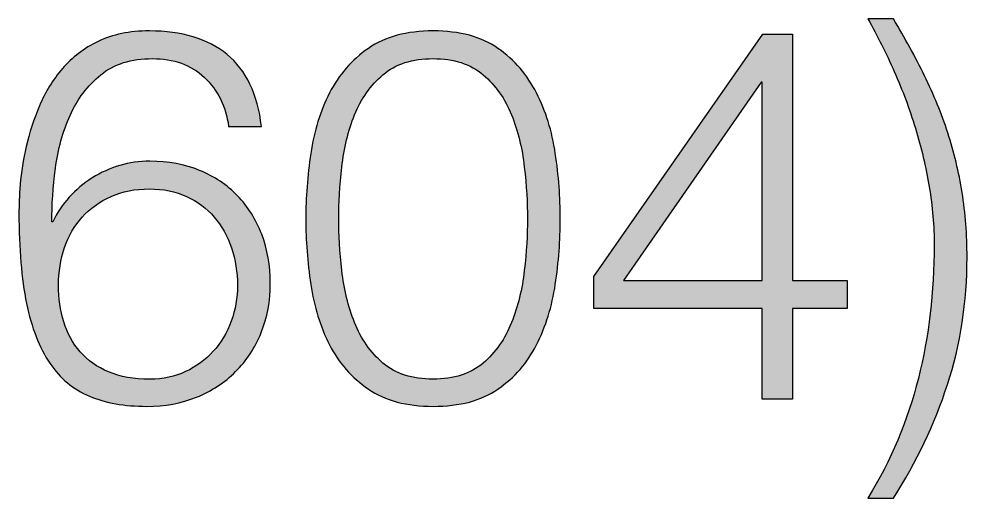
# Paper-space layout 'A2 (portrait)' of a CAD drawing. Extents: x 0 to 396, y 0 to 564.
# Drawn here: x 282.7 to 287.635, y 30.232 to 32.726 of the extents above; entities that cross this region are included whole.
import ezdxf
from ezdxf.enums import TextEntityAlignment as Align

# ---------------------------------------------------------------- set-up
doc = ezdxf.new("R2010")
doc.units = 0
doc.layers.get('0').update_dxf_attribs({"linetype": 'CONTINUOUS'})
doc.layers.get('Defpoints').update_dxf_attribs({"linetype": 'CONTINUOUS'})
doc.layers.add('JPP_Mask', color=7, linetype='CONTINUOUS')
doc.styles.add('JPP', font='arial.ttf')

# ---------------------------------------------------------------- blocks, each defined once
blk = doc.blocks.new('A2mask (portrait)')
at = {"true_color": 0x004a91}
h = blk.add_hatch(color=154, dxfattribs=at)
edge = h.paths.add_edge_path()
edge.add_spline(control_points=[(287.6348, 31.4854), (287.6348, 31.603), (287.6262, 31.7154), (287.6093, 31.822)], knot_values=[2, 2, 2, 2, 3, 3, 3, 3], degree=3, periodic=0)
edge.add_spline(control_points=[(287.6093, 31.822), (287.5921, 31.9287), (287.5672, 32.0325), (287.5344, 32.1329)], knot_values=[1, 1, 1, 1, 2, 2, 2, 2], degree=3, periodic=0)
edge.add_spline(control_points=[(287.5344, 32.1329), (287.502, 32.2333), (287.4615, 32.3323), (287.4138, 32.4301)], knot_values=[0, 0, 0, 0, 1, 1, 1, 1], degree=3, periodic=0)
edge.add_spline(control_points=[(287.4138, 32.4301), (287.3658, 32.5278), (287.3121, 32.6266), (287.2521, 32.726)], knot_values=[13, 13, 13, 13, 14, 14, 14, 14], degree=3, periodic=0)
edge.add_spline(control_points=[(287.2521, 32.726), (287.2521, 32.726), (287.1193, 32.726), (287.1193, 32.726), (287.168, 32.6392), (287.2137, 32.5477), (287.2564, 32.4519)], knot_values=[11, 11, 11, 11, 12, 12, 12, 13, 13, 13, 13], degree=3, periodic=0)
edge.add_spline(control_points=[(287.2564, 32.4519), (287.2988, 32.3559), (287.3356, 32.2578), (287.3661, 32.1574)], knot_values=[10, 10, 10, 10, 11, 11, 11, 11], degree=3, periodic=0)
edge.add_spline(control_points=[(287.3661, 32.1574), (287.3969, 32.057), (287.4211, 31.9549), (287.4383, 31.8519)], knot_values=[9, 9, 9, 9, 10, 10, 10, 10], degree=3, periodic=0)
edge.add_spline(control_points=[(287.4383, 31.8519), (287.4552, 31.7488), (287.4639, 31.6474), (287.4639, 31.548)], knot_values=[8, 8, 8, 8, 9, 9, 9, 9], degree=3, periodic=0)
edge.add_spline(control_points=[(287.4639, 31.548), (287.4639, 31.3055), (287.4364, 31.0742), (287.3814, 30.8545)], knot_values=[7, 7, 7, 7, 8, 8, 8, 8], degree=3, periodic=0)
edge.add_spline(control_points=[(287.3814, 30.8545), (287.326, 30.6345), (287.2385, 30.4267), (287.1193, 30.2316)], knot_values=[6, 6, 6, 6, 7, 7, 7, 7], degree=3, periodic=0)
edge.add_spline(control_points=[(287.1193, 30.2316), (287.1193, 30.2316), (287.2521, 30.2316), (287.2521, 30.2316), (287.3717, 30.4178), (287.4652, 30.6149), (287.5331, 30.823), (287.601, 31.0311), (287.6348, 31.2521), (287.6348, 31.4854)], knot_values=[3, 3, 3, 3, 4, 4, 4, 5, 5, 5, 6, 6, 6, 6], degree=3, periodic=0)
h = blk.add_hatch(color=154, dxfattribs=at)
edge = h.paths.add_edge_path()
edge.add_spline(control_points=[(283.9638, 31.605), (283.934, 31.6826), (283.8919, 31.7498), (283.8376, 31.8058), (283.7832, 31.8618), (283.7176, 31.9059), (283.6407, 31.9374)], knot_values=[9, 9, 9, 9, 10, 10, 10, 11, 11, 11, 11], degree=3, periodic=0)
edge.add_spline(control_points=[(283.6407, 31.9374), (283.5639, 31.9692), (283.4774, 31.9851), (283.3816, 31.9851)], knot_values=[8, 8, 8, 8, 9, 9, 9, 9], degree=3, periodic=0)
edge.add_spline(control_points=[(283.3816, 31.9851), (283.2729, 31.9851), (283.1729, 31.9559), (283.0817, 31.8979)], knot_values=[7, 7, 7, 7, 8, 8, 8, 8], degree=3, periodic=0)
edge.add_spline(control_points=[(283.0817, 31.8979), (282.9903, 31.8403), (282.922, 31.7641), (282.8766, 31.67)], knot_values=[6, 6, 6, 6, 7, 7, 7, 7], degree=3, periodic=0)
edge.add_spline(control_points=[(282.8713, 31.67), (282.8713, 31.7568), (282.8776, 31.8496), (282.8902, 31.9483), (282.9028, 32.047), (282.9283, 32.1388), (282.9661, 32.2236)], knot_values=[3, 3, 3, 3, 4, 4, 4, 5, 5, 5, 5], degree=3, periodic=0)
edge.add_spline(control_points=[(282.9661, 32.2236), (283.0042, 32.3088), (283.0576, 32.3794), (283.1265, 32.4354)], knot_values=[2, 2, 2, 2, 3, 3, 3, 3], degree=3, periodic=0)
edge.add_spline(control_points=[(283.1265, 32.4354), (283.1951, 32.4917), (283.2849, 32.5195), (283.3952, 32.5195), (283.5055, 32.5195), (283.5957, 32.4871), (283.6652, 32.4218)], knot_values=[0, 0, 0, 0, 1, 1, 1, 2, 2, 2, 2], degree=3, periodic=0)
edge.add_spline(control_points=[(283.6652, 32.4218), (283.7348, 32.3568), (283.7769, 32.2717), (283.7915, 32.1667)], knot_values=[29, 29, 29, 29, 30, 30, 30, 30], degree=3, periodic=0)
edge.add_spline(control_points=[(283.7915, 32.1667), (283.7915, 32.1667), (283.9625, 32.1667), (283.9625, 32.1667), (283.9426, 32.335), (283.8829, 32.4599), (283.7832, 32.5414)], knot_values=[27, 27, 27, 27, 28, 28, 28, 29, 29, 29, 29], degree=3, periodic=0)
edge.add_spline(control_points=[(283.7832, 32.5414), (283.6838, 32.6229), (283.5489, 32.6637), (283.379, 32.6637)], knot_values=[26, 26, 26, 26, 27, 27, 27, 27], degree=3, periodic=0)
edge.add_spline(control_points=[(283.379, 32.6637), (283.2756, 32.6637), (283.1871, 32.6455), (283.1129, 32.6093)], knot_values=[25, 25, 25, 25, 26, 26, 26, 26], degree=3, periodic=0)
edge.add_spline(control_points=[(283.1129, 32.6093), (283.0387, 32.5729), (282.9767, 32.5258), (282.927, 32.4682)], knot_values=[24, 24, 24, 24, 25, 25, 25, 25], degree=3, periodic=0)
edge.add_spline(control_points=[(282.927, 32.4682), (282.877, 32.4102), (282.8372, 32.3456), (282.8074, 32.274), (282.7776, 32.2024), (282.7547, 32.1319), (282.7381, 32.0623)], knot_values=[22, 22, 22, 22, 23, 23, 23, 24, 24, 24, 24], degree=3, periodic=0)
edge.add_spline(control_points=[(282.7381, 32.0623), (282.7219, 31.9927), (282.7116, 31.9271), (282.707, 31.8655), (282.7023, 31.8038), (282.7004, 31.7541), (282.7004, 31.7163)], knot_values=[20, 20, 20, 20, 21, 21, 21, 22, 22, 22, 22], degree=3, periodic=0)
edge.add_spline(control_points=[(282.7004, 31.7163), (282.7004, 31.5298), (282.7133, 31.3727), (282.7395, 31.2452)], knot_values=[19, 19, 19, 19, 20, 20, 20, 20], degree=3, periodic=0)
edge.add_spline(control_points=[(282.7395, 31.2452), (282.766, 31.1176), (282.8061, 31.0142), (282.8604, 30.9344)], knot_values=[18, 18, 18, 18, 19, 19, 19, 19], degree=3, periodic=0)
edge.add_spline(control_points=[(282.8604, 30.9344), (282.9147, 30.8548), (282.9833, 30.7975), (283.0668, 30.7621)], knot_values=[17, 17, 17, 17, 18, 18, 18, 18], degree=3, periodic=0)
edge.add_spline(control_points=[(283.0668, 30.7621), (283.15, 30.7269), (283.2494, 30.709), (283.3654, 30.709)], knot_values=[16, 16, 16, 16, 17, 17, 17, 17], degree=3, periodic=0)
edge.add_spline(control_points=[(283.3654, 30.709), (283.4595, 30.709), (283.5456, 30.7249), (283.6245, 30.7568)], knot_values=[15, 15, 15, 15, 16, 16, 16, 16], degree=3, periodic=0)
edge.add_spline(control_points=[(283.6245, 30.7568), (283.7034, 30.7882), (283.771, 30.8326), (283.8279, 30.8896), (283.8849, 30.9466), (283.9293, 31.0145), (283.9611, 31.0931)], knot_values=[13, 13, 13, 13, 14, 14, 14, 15, 15, 15, 15], degree=3, periodic=0)
edge.add_spline(control_points=[(283.9611, 31.0931), (283.9926, 31.1719), (284.0085, 31.2574), (284.0085, 31.3499)], knot_values=[12, 12, 12, 12, 13, 13, 13, 13], degree=3, periodic=0)
edge.add_spline(control_points=[(284.0085, 31.3499), (284.0085, 31.442), (283.9936, 31.5271), (283.9638, 31.605)], knot_values=[11, 11, 11, 11, 12, 12, 12, 12], degree=3, periodic=0)
edge = h.paths.add_edge_path(flags=16)
edge.add_spline(control_points=[(282.9376, 31.5358), (282.9585, 31.5964), (282.9893, 31.6491), (283.0301, 31.6945)], knot_values=[1, 1, 1, 1, 2, 2, 2, 2], degree=3, periodic=0)
edge.add_spline(control_points=[(283.0301, 31.6945), (283.0708, 31.7395), (283.1205, 31.7753), (283.1795, 31.8018)], knot_values=[0, 0, 0, 0, 1, 1, 1, 1], degree=3, periodic=0)
edge.add_spline(control_points=[(283.1795, 31.8018), (283.2381, 31.828), (283.3047, 31.8409), (283.379, 31.8409)], knot_values=[15, 15, 15, 15, 16, 16, 16, 16], degree=3, periodic=0)
edge.add_spline(control_points=[(283.379, 31.8409), (283.4512, 31.8409), (283.5158, 31.828), (283.5728, 31.8018)], knot_values=[14, 14, 14, 14, 15, 15, 15, 15], degree=3, periodic=0)
edge.add_spline(control_points=[(283.5728, 31.8018), (283.6298, 31.7753), (283.6778, 31.7395), (283.7169, 31.6945)], knot_values=[13, 13, 13, 13, 14, 14, 14, 14], degree=3, periodic=0)
edge.add_spline(control_points=[(283.7169, 31.6945), (283.7557, 31.6491), (283.7855, 31.5957), (283.8064, 31.5344)], knot_values=[12, 12, 12, 12, 13, 13, 13, 13], degree=3, periodic=0)
edge.add_spline(control_points=[(283.8064, 31.5344), (283.8273, 31.4728), (283.8376, 31.4075), (283.8376, 31.3389)], knot_values=[11, 11, 11, 11, 12, 12, 12, 12], degree=3, periodic=0)
edge.add_spline(control_points=[(283.8376, 31.3389), (283.8376, 31.2737), (283.8266, 31.2114), (283.8051, 31.1517)], knot_values=[10, 10, 10, 10, 11, 11, 11, 11], degree=3, periodic=0)
edge.add_spline(control_points=[(283.8051, 31.1517), (283.7832, 31.0918), (283.7521, 31.0397), (283.7113, 30.9957)], knot_values=[9, 9, 9, 9, 10, 10, 10, 10], degree=3, periodic=0)
edge.add_spline(control_points=[(283.7113, 30.9957), (283.6706, 30.9513), (283.6228, 30.9158), (283.5675, 30.8896), (283.5122, 30.8635), (283.4502, 30.8502), (283.3816, 30.8502)], knot_values=[7, 7, 7, 7, 8, 8, 8, 9, 9, 9, 9], degree=3, periodic=0)
edge.add_spline(control_points=[(283.3816, 30.8502), (283.2984, 30.8502), (283.2269, 30.8628), (283.1672, 30.8883)], knot_values=[6, 6, 6, 6, 7, 7, 7, 7], degree=3, periodic=0)
edge.add_spline(control_points=[(283.1672, 30.8883), (283.1073, 30.9135), (283.0582, 30.9483), (283.0191, 30.9927)], knot_values=[5, 5, 5, 5, 6, 6, 6, 6], degree=3, periodic=0)
edge.add_spline(control_points=[(283.0191, 30.9927), (282.9803, 31.0371), (282.9519, 31.0891), (282.9336, 31.1487)], knot_values=[4, 4, 4, 4, 5, 5, 5, 5], degree=3, periodic=0)
edge.add_spline(control_points=[(282.9336, 31.1487), (282.9157, 31.2087), (282.9065, 31.272), (282.9065, 31.3389)], knot_values=[3, 3, 3, 3, 4, 4, 4, 4], degree=3, periodic=0)
edge.add_spline(control_points=[(282.9065, 31.3389), (282.9065, 31.4095), (282.9171, 31.4751), (282.9376, 31.5358)], knot_values=[2, 2, 2, 2, 3, 3, 3, 3], degree=3, periodic=0)
h = blk.add_hatch(color=154, dxfattribs=at)
edge = h.paths.add_edge_path()
edge.add_spline(control_points=[(285.1934, 32.5726), (285.1076, 32.6332), (284.995, 32.6637), (284.8555, 32.6637)], knot_values=[15, 15, 15, 15, 16, 16, 16, 16], degree=3, periodic=0)
edge.add_spline(control_points=[(284.8555, 32.6637), (284.718, 32.6637), (284.606, 32.6332), (284.5191, 32.5726)], knot_values=[14, 14, 14, 14, 15, 15, 15, 15], degree=3, periodic=0)
edge.add_spline(control_points=[(284.5191, 32.5726), (284.432, 32.5119), (284.3647, 32.4347), (284.3167, 32.3406), (284.2686, 32.2465), (284.2362, 32.1415), (284.2189, 32.0255)], knot_values=[12, 12, 12, 12, 13, 13, 13, 14, 14, 14, 14], degree=3, periodic=0)
edge.add_spline(control_points=[(284.2189, 32.0255), (284.2017, 31.9099), (284.1934, 31.7959), (284.1934, 31.6835)], knot_values=[11, 11, 11, 11, 12, 12, 12, 12], degree=3, periodic=0)
edge.add_spline(control_points=[(284.1934, 31.6835), (284.1934, 31.5732), (284.2017, 31.4602), (284.2189, 31.3442)], knot_values=[10, 10, 10, 10, 11, 11, 11, 11], degree=3, periodic=0)
edge.add_spline(control_points=[(284.2189, 31.3442), (284.2362, 31.2286), (284.2686, 31.1236), (284.3167, 31.0295), (284.3647, 30.9354), (284.432, 30.8585), (284.5191, 30.7988)], knot_values=[8, 8, 8, 8, 9, 9, 9, 10, 10, 10, 10], degree=3, periodic=0)
edge.add_spline(control_points=[(284.5191, 30.7988), (284.606, 30.7389), (284.718, 30.709), (284.8555, 30.709)], knot_values=[7, 7, 7, 7, 8, 8, 8, 8], degree=3, periodic=0)
edge.add_spline(control_points=[(284.8555, 30.709), (284.995, 30.709), (285.1076, 30.7389), (285.1934, 30.7988)], knot_values=[6, 6, 6, 6, 7, 7, 7, 7], degree=3, periodic=0)
edge.add_spline(control_points=[(285.1934, 30.7988), (285.2796, 30.8585), (285.3465, 30.9354), (285.3942, 31.0295)], knot_values=[5, 5, 5, 5, 6, 6, 6, 6], degree=3, periodic=0)
edge.add_spline(control_points=[(285.3942, 31.0295), (285.4423, 31.1236), (285.4748, 31.2286), (285.492, 31.3442)], knot_values=[4, 4, 4, 4, 5, 5, 5, 5], degree=3, periodic=0)
edge.add_spline(control_points=[(285.492, 31.3442), (285.5092, 31.4602), (285.5178, 31.5742), (285.5178, 31.6862)], knot_values=[3, 3, 3, 3, 4, 4, 4, 4], degree=3, periodic=0)
edge.add_spline(control_points=[(285.5178, 31.6862), (285.5178, 31.7965), (285.5092, 31.9099), (285.492, 32.0255)], knot_values=[2, 2, 2, 2, 3, 3, 3, 3], degree=3, periodic=0)
edge.add_spline(control_points=[(285.492, 32.0255), (285.4748, 32.1415), (285.4423, 32.2465), (285.3942, 32.3406)], knot_values=[1, 1, 1, 1, 2, 2, 2, 2], degree=3, periodic=0)
edge.add_spline(control_points=[(285.3942, 32.3406), (285.3465, 32.4347), (285.2796, 32.5119), (285.1934, 32.5726)], knot_values=[0, 0, 0, 0, 1, 1, 1, 1], degree=3, periodic=0)
edge = h.paths.add_edge_path(flags=16)
edge.add_spline(control_points=[(284.8555, 32.5195), (284.9641, 32.5195), (285.051, 32.4917), (285.1162, 32.4354)], knot_values=[14, 14, 14, 14, 15, 15, 15, 15], degree=3, periodic=0)
edge.add_spline(control_points=[(285.1162, 32.4354), (285.1812, 32.3794), (285.2306, 32.3098), (285.264, 32.2266)], knot_values=[13, 13, 13, 13, 14, 14, 14, 14], degree=3, periodic=0)
edge.add_spline(control_points=[(285.264, 32.2266), (285.2975, 32.1431), (285.3197, 32.0527), (285.3306, 31.9549)], knot_values=[12, 12, 12, 12, 13, 13, 13, 13], degree=3, periodic=0)
edge.add_spline(control_points=[(285.3306, 31.9549), (285.3416, 31.8575), (285.3469, 31.7677), (285.3469, 31.6862)], knot_values=[11, 11, 11, 11, 12, 12, 12, 12], degree=3, periodic=0)
edge.add_spline(control_points=[(285.3469, 31.6862), (285.3469, 31.603), (285.3416, 31.5129), (285.3306, 31.4161), (285.3197, 31.3194), (285.2975, 31.2289), (285.264, 31.1448), (285.2306, 31.0606), (285.1812, 30.9904), (285.1162, 30.9344)], knot_values=[8, 8, 8, 8, 9, 9, 9, 10, 10, 10, 11, 11, 11, 11], degree=3, periodic=0)
edge.add_spline(control_points=[(285.1162, 30.9344), (285.051, 30.8784), (284.9641, 30.8502), (284.8555, 30.8502)], knot_values=[7, 7, 7, 7, 8, 8, 8, 8], degree=3, periodic=0)
edge.add_spline(control_points=[(284.8555, 30.8502), (284.7471, 30.8502), (284.6603, 30.8784), (284.595, 30.9344), (284.5297, 30.9904), (284.4804, 31.0606), (284.4469, 31.1448), (284.4134, 31.2289), (284.3916, 31.3194), (284.3806, 31.4161), (284.3697, 31.5129), (284.3644, 31.603), (284.3644, 31.6862)], knot_values=[3, 3, 3, 3, 4, 4, 4, 5, 5, 5, 6, 6, 6, 7, 7, 7, 7], degree=3, periodic=0)
edge.add_spline(control_points=[(284.3644, 31.6862), (284.3644, 31.7677), (284.3697, 31.8575), (284.3806, 31.9549)], knot_values=[2, 2, 2, 2, 3, 3, 3, 3], degree=3, periodic=0)
edge.add_spline(control_points=[(284.3806, 31.9549), (284.3916, 32.0527), (284.4134, 32.1431), (284.4469, 32.2266)], knot_values=[1, 1, 1, 1, 2, 2, 2, 2], degree=3, periodic=0)
edge.add_spline(control_points=[(284.4469, 32.2266), (284.4804, 32.3098), (284.5297, 32.3794), (284.595, 32.4354)], knot_values=[0, 0, 0, 0, 1, 1, 1, 1], degree=3, periodic=0)
edge.add_spline(control_points=[(284.595, 32.4354), (284.6603, 32.4917), (284.7471, 32.5195), (284.8555, 32.5195)], knot_values=[15, 15, 15, 15, 16, 16, 16, 16], degree=3, periodic=0)
h = blk.add_hatch(color=154, dxfattribs=at)
h.paths.add_polyline_path([(286.7259, 31.2193), (287.0109, 31.2193), (287.0109, 31.3635), (286.7259, 31.3635), (286.7259, 32.6471), (286.5712, 32.6471), (285.6918, 31.385), (285.6918, 31.2193), (286.5685, 31.2193), (286.5685, 30.7471), (286.7259, 30.7471)])
h.paths.add_polyline_path([(286.5685, 31.3635), (285.8465, 31.3635), (286.5629, 32.3976), (286.5685, 32.3976)], flags=16)
at = {"layer": 'Defpoints', "color": 154, "true_color": 0x004a91}
for points in [[(286.5712, 32.6471), (286.7259, 32.6471), (286.7259, 31.3635), (287.0109, 31.3635), (287.0109, 31.2193), (286.7259, 31.2193), (286.7259, 30.7471), (286.5685, 30.7471), (286.5685, 31.2193), (285.6918, 31.2193), (285.6918, 31.385), (286.5712, 32.6471)], [(286.5685, 32.3976), (286.5629, 32.3976), (285.8465, 31.3635), (286.5685, 31.3635), (286.5685, 32.3976)]]:
    blk.add_lwpolyline(points, dxfattribs=at)
for points, knots in [([(287.4138, 32.4301), (287.4615, 32.3323), (287.502, 32.2333), (287.5344, 32.1329), (287.5672, 32.0325), (287.5921, 31.9287), (287.6093, 31.822), (287.6262, 31.7154), (287.6348, 31.603), (287.6348, 31.4854), (287.6348, 31.2521), (287.601, 31.0311), (287.5331, 30.823), (287.4652, 30.6149), (287.3717, 30.4178), (287.2521, 30.2316), (287.2521, 30.2316), (287.1193, 30.2316), (287.1193, 30.2316), (287.2385, 30.4267), (287.326, 30.6345), (287.3814, 30.8545), (287.4364, 31.0742), (287.4639, 31.3055), (287.4639, 31.548), (287.4639, 31.6474), (287.4552, 31.7488), (287.4383, 31.8519), (287.4211, 31.9549), (287.3969, 32.057), (287.3661, 32.1574), (287.3356, 32.2578), (287.2988, 32.3559), (287.2564, 32.4519), (287.2137, 32.5477), (287.168, 32.6392), (287.1193, 32.726), (287.1193, 32.726), (287.2521, 32.726), (287.2521, 32.726), (287.3121, 32.6266), (287.3658, 32.5278), (287.4138, 32.4301)], [0, 0, 0, 0, 1, 1, 1, 2, 2, 2, 3, 3, 3, 4, 4, 4, 5, 5, 5, 6, 6, 6, 7, 7, 7, 8, 8, 8, 9, 9, 9, 10, 10, 10, 11, 11, 11, 12, 12, 12, 13, 13, 13, 14, 14, 14, 14]), ([(283.6652, 32.4218), (283.5957, 32.4871), (283.5055, 32.5195), (283.3952, 32.5195), (283.2849, 32.5195), (283.1951, 32.4917), (283.1265, 32.4354), (283.0576, 32.3794), (283.0042, 32.3088), (282.9661, 32.2236), (282.9283, 32.1388), (282.9028, 32.047), (282.8902, 31.9483), (282.8776, 31.8496), (282.8713, 31.7568), (282.8713, 31.67), (282.8713, 31.67), (282.8766, 31.67), (282.8766, 31.67), (282.922, 31.7641), (282.9903, 31.8403), (283.0817, 31.8979), (283.1729, 31.9559), (283.2729, 31.9851), (283.3816, 31.9851), (283.4774, 31.9851), (283.5639, 31.9692), (283.6407, 31.9374), (283.7176, 31.9059), (283.7832, 31.8618), (283.8376, 31.8058), (283.8919, 31.7498), (283.934, 31.6826), (283.9638, 31.605), (283.9936, 31.5271), (284.0085, 31.442), (284.0085, 31.3499), (284.0085, 31.2574), (283.9926, 31.1719), (283.9611, 31.0931), (283.9293, 31.0145), (283.8849, 30.9466), (283.8279, 30.8896), (283.771, 30.8326), (283.7034, 30.7882), (283.6245, 30.7568), (283.5456, 30.7249), (283.4595, 30.709), (283.3654, 30.709), (283.2494, 30.709), (283.15, 30.7269), (283.0668, 30.7621), (282.9833, 30.7975), (282.9147, 30.8548), (282.8604, 30.9344), (282.8061, 31.0142), (282.766, 31.1176), (282.7395, 31.2452), (282.7133, 31.3727), (282.7004, 31.5298), (282.7004, 31.7163), (282.7004, 31.7541), (282.7023, 31.8038), (282.707, 31.8655), (282.7116, 31.9271), (282.7219, 31.9927), (282.7381, 32.0623), (282.7547, 32.1319), (282.7776, 32.2024), (282.8074, 32.274), (282.8372, 32.3456), (282.877, 32.4102), (282.927, 32.4682), (282.9767, 32.5258), (283.0387, 32.5729), (283.1129, 32.6093), (283.1871, 32.6455), (283.2756, 32.6637), (283.379, 32.6637), (283.5489, 32.6637), (283.6838, 32.6229), (283.7832, 32.5414), (283.8829, 32.4599), (283.9426, 32.335), (283.9625, 32.1667), (283.9625, 32.1667), (283.7915, 32.1667), (283.7915, 32.1667), (283.7769, 32.2717), (283.7348, 32.3568), (283.6652, 32.4218)], [0, 0, 0, 0, 1, 1, 1, 2, 2, 2, 3, 3, 3, 4, 4, 4, 5, 5, 5, 6, 6, 6, 7, 7, 7, 8, 8, 8, 9, 9, 9, 10, 10, 10, 11, 11, 11, 12, 12, 12, 13, 13, 13, 14, 14, 14, 15, 15, 15, 16, 16, 16, 17, 17, 17, 18, 18, 18, 19, 19, 19, 20, 20, 20, 21, 21, 21, 22, 22, 22, 23, 23, 23, 24, 24, 24, 25, 25, 25, 26, 26, 26, 27, 27, 27, 28, 28, 28, 29, 29, 29, 30, 30, 30, 30]), ([(285.1934, 32.5726), (285.2796, 32.5119), (285.3465, 32.4347), (285.3942, 32.3406), (285.4423, 32.2465), (285.4748, 32.1415), (285.492, 32.0255), (285.5092, 31.9099), (285.5178, 31.7965), (285.5178, 31.6862), (285.5178, 31.5742), (285.5092, 31.4602), (285.492, 31.3442), (285.4748, 31.2286), (285.4423, 31.1236), (285.3942, 31.0295), (285.3465, 30.9354), (285.2796, 30.8585), (285.1934, 30.7988), (285.1076, 30.7389), (284.995, 30.709), (284.8555, 30.709), (284.718, 30.709), (284.606, 30.7389), (284.5191, 30.7988), (284.432, 30.8585), (284.3647, 30.9354), (284.3167, 31.0295), (284.2686, 31.1236), (284.2362, 31.2286), (284.2189, 31.3442), (284.2017, 31.4602), (284.1934, 31.5732), (284.1934, 31.6835), (284.1934, 31.7959), (284.2017, 31.9099), (284.2189, 32.0255), (284.2362, 32.1415), (284.2686, 32.2465), (284.3167, 32.3406), (284.3647, 32.4347), (284.432, 32.5119), (284.5191, 32.5726), (284.606, 32.6332), (284.718, 32.6637), (284.8555, 32.6637), (284.995, 32.6637), (285.1076, 32.6332), (285.1934, 32.5726)], [0, 0, 0, 0, 1, 1, 1, 2, 2, 2, 3, 3, 3, 4, 4, 4, 5, 5, 5, 6, 6, 6, 7, 7, 7, 8, 8, 8, 9, 9, 9, 10, 10, 10, 11, 11, 11, 12, 12, 12, 13, 13, 13, 14, 14, 14, 15, 15, 15, 16, 16, 16, 16]), ([(284.595, 32.4354), (284.5297, 32.3794), (284.4804, 32.3098), (284.4469, 32.2266), (284.4134, 32.1431), (284.3916, 32.0527), (284.3806, 31.9549), (284.3697, 31.8575), (284.3644, 31.7677), (284.3644, 31.6862), (284.3644, 31.603), (284.3697, 31.5129), (284.3806, 31.4161), (284.3916, 31.3194), (284.4134, 31.2289), (284.4469, 31.1448), (284.4804, 31.0606), (284.5297, 30.9904), (284.595, 30.9344), (284.6603, 30.8784), (284.7471, 30.8502), (284.8555, 30.8502), (284.9641, 30.8502), (285.051, 30.8784), (285.1162, 30.9344), (285.1812, 30.9904), (285.2306, 31.0606), (285.264, 31.1448), (285.2975, 31.2289), (285.3197, 31.3194), (285.3306, 31.4161), (285.3416, 31.5129), (285.3469, 31.603), (285.3469, 31.6862), (285.3469, 31.7677), (285.3416, 31.8575), (285.3306, 31.9549), (285.3197, 32.0527), (285.2975, 32.1431), (285.264, 32.2266), (285.2306, 32.3098), (285.1812, 32.3794), (285.1162, 32.4354), (285.051, 32.4917), (284.9641, 32.5195), (284.8555, 32.5195), (284.7471, 32.5195), (284.6603, 32.4917), (284.595, 32.4354)], [0, 0, 0, 0, 1, 1, 1, 2, 2, 2, 3, 3, 3, 4, 4, 4, 5, 5, 5, 6, 6, 6, 7, 7, 7, 8, 8, 8, 9, 9, 9, 10, 10, 10, 11, 11, 11, 12, 12, 12, 13, 13, 13, 14, 14, 14, 15, 15, 15, 16, 16, 16, 16]), ([(283.1795, 31.8018), (283.1205, 31.7753), (283.0708, 31.7395), (283.0301, 31.6945), (282.9893, 31.6491), (282.9585, 31.5964), (282.9376, 31.5358), (282.9171, 31.4751), (282.9065, 31.4095), (282.9065, 31.3389), (282.9065, 31.272), (282.9157, 31.2087), (282.9336, 31.1487), (282.9519, 31.0891), (282.9803, 31.0371), (283.0191, 30.9927), (283.0582, 30.9483), (283.1073, 30.9135), (283.1672, 30.8883), (283.2269, 30.8628), (283.2984, 30.8502), (283.3816, 30.8502), (283.4502, 30.8502), (283.5122, 30.8635), (283.5675, 30.8896), (283.6228, 30.9158), (283.6706, 30.9513), (283.7113, 30.9957), (283.7521, 31.0397), (283.7832, 31.0918), (283.8051, 31.1517), (283.8266, 31.2114), (283.8376, 31.2737), (283.8376, 31.3389), (283.8376, 31.4075), (283.8273, 31.4728), (283.8064, 31.5344), (283.7855, 31.5957), (283.7557, 31.6491), (283.7169, 31.6945), (283.6778, 31.7395), (283.6298, 31.7753), (283.5728, 31.8018), (283.5158, 31.828), (283.4512, 31.8409), (283.379, 31.8409), (283.3047, 31.8409), (283.2381, 31.828), (283.1795, 31.8018)], [0, 0, 0, 0, 1, 1, 1, 2, 2, 2, 3, 3, 3, 4, 4, 4, 5, 5, 5, 6, 6, 6, 7, 7, 7, 8, 8, 8, 9, 9, 9, 10, 10, 10, 11, 11, 11, 12, 12, 12, 13, 13, 13, 14, 14, 14, 15, 15, 15, 16, 16, 16, 16])]:
    blk.add_open_spline(points, degree=3, knots=knots, dxfattribs=at)
at = {"color": 7, "style": 'JPP'}
for tag, p in [('Client', (348.6, 80.5)), ('Project1', (348.6, 63)), ('Project2', (348.6, 57.75)), ('Project3', (348.6, 52.5)), ('Title1', (348.6, 40.25)), ('Title2', (348.6, 35)), ('Title3', (348.6, 29.75)), ('Status', (273, 5.25))]:
    blk.add_attdef(tag, text='', height=2.5, dxfattribs=at).set_placement(p, align=Align.MIDDLE_LEFT)
at = {"color": 2, "style": 'JPP'}
for tag, p in [('Scale', (292.25, 17.5)), ('Checked', (355.25, 17.5)), ('Drawn', (323.75, 17.5)), ('Date', (386.75, 17.5))]:
    blk.add_attdef(tag, text='', height=1.4, dxfattribs=at).set_placement(p, align=Align.MIDDLE_CENTER)
at = {"color": 6, "style": 'JPP'}
for tag, p in [('Ref', (336, 5.25)), ('DrgNo.', (365.4, 5.25))]:
    blk.add_attdef(tag, text='', height=2.8, dxfattribs=at).set_placement(p, align=Align.MIDDLE_LEFT)
blk.add_attdef('Rev', text='', height=2.8, dxfattribs=at).set_placement((389.3923, 5.25), align=Align.MIDDLE_CENTER)

psp = doc.layouts.new('A2 (portrait)')

# ---------------------------------------------------------------- block references
at = {"layer": 'JPP_Mask'}
psp.add_blockref('A2mask (portrait)', (0, 0), dxfattribs=at)

doc.saveas('drawing.dxf')
